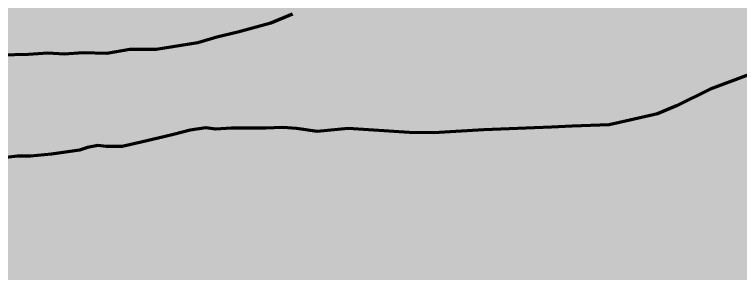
# Model space of a CAD drawing. Header units: millimetres. Extents: x 2676 to 5565, y 1584 to 2775.
# Drawn here: x 5136.5 to 5189.6, y 1865.7 to 1884.6 of the extents above; entities that cross this region are included whole.
import ezdxf

# ---------------------------------------------------------------- set-up
doc = ezdxf.new("R2010")
doc.units = ezdxf.units.MM
doc.layers.add('Warstwa1', color=7, linetype='Continuous', lineweight=70, true_color=0x688aad)
doc.layers.add('Warstwa6', color=7, linetype='Continuous', lineweight=70, true_color=0xffffff)

msp = doc.modelspace()

# ---------------------------------------------------------------- hatches: boundary and pattern name
at = {"layer": 'Warstwa1', "lineweight": 70}
h = msp.add_hatch(color=256, dxfattribs=at)
h.dxf.hatch_style = 1
h.paths.add_polyline_path([(5505.159, 2428.685), (4750.944, 2428.685), (4750.944, 1755.038), (5505.159, 1755.038)])

# ---------------------------------------------------------------- linework, layer by layer
at = {"layer": 'Warstwa6', "lineweight": 70}
for points in [[(5156.846, 1884.637), (5155.284, 1883.972), (5152.854, 1883.307), (5151.321, 1882.932), (5149.933, 1882.527), (5146.886, 1882.029), (5144.977, 1882.029), (5143.3, 1881.74), (5141.564, 1881.798), (5140.176, 1881.711), (5138.99, 1881.769), (5137.573, 1881.683), (5135.548, 1881.625)], [(5192.585, 1881.09), (5187.372, 1879.14), (5184.907, 1877.927), (5183.541, 1877.342), (5181.506, 1876.869), (5180, 1876.534), (5177.296, 1876.423), (5175.791, 1876.367), (5170.828, 1876.172), (5167.149, 1875.949), (5165.392, 1875.977), (5160.926, 1876.256), (5158.668, 1876.033), (5157.162, 1876.256), (5156.159, 1876.339), (5154.876, 1876.283), (5153.566, 1876.283), (5152.395, 1876.283), (5151.238, 1876.224), (5150.513, 1876.308), (5149.37, 1876.141), (5148.172, 1875.834), (5147.558, 1875.667), (5145.802, 1875.249), (5144.408, 1874.943), (5143.265, 1874.943), (5142.624, 1875.026), (5141.871, 1874.859), (5141.286, 1874.664), (5139.251, 1874.386), (5137.717, 1874.246), (5136.742, 1874.246), (5135.097, 1874.051)]]:
    msp.add_lwpolyline(points, dxfattribs=at)

doc.saveas('drawing.dxf')
